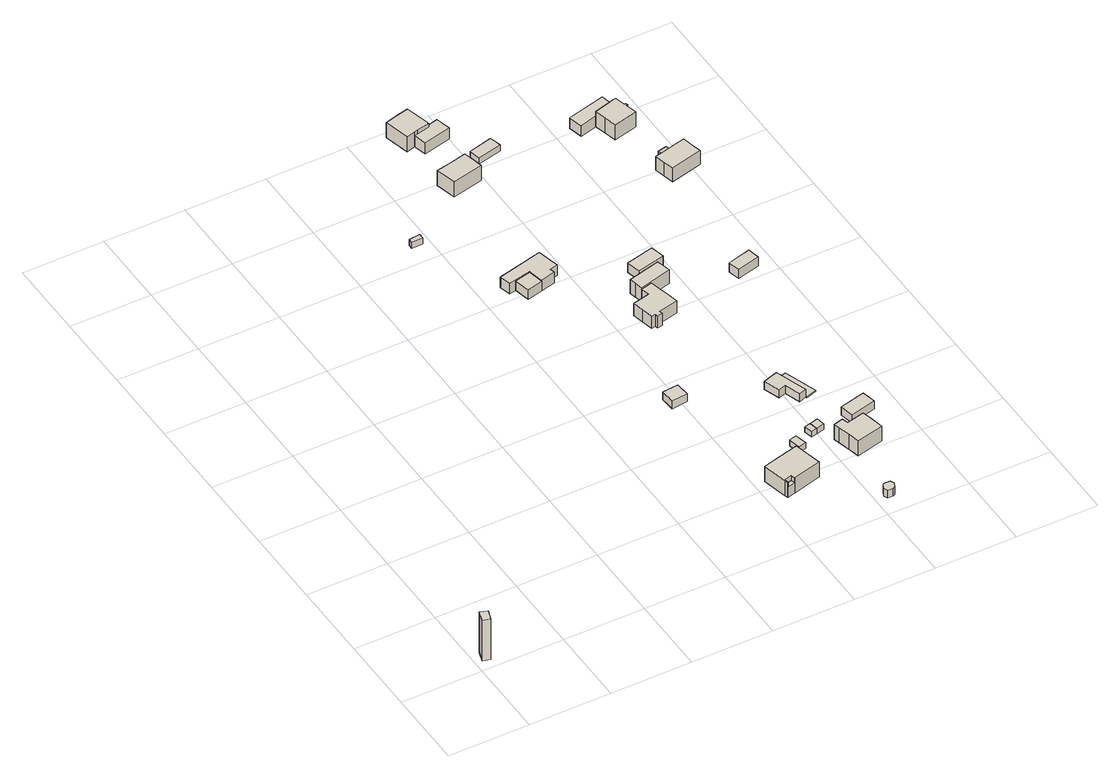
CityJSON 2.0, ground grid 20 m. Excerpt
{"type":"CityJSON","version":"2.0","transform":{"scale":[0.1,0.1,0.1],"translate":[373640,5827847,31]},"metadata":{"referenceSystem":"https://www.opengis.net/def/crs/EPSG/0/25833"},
"CityObjects":{
"building1":{"type":"Building","attributes":{"Gemeindeschluessel":"11000005","BezugspunktDach":"2200","function":"31001_1310","measuredHeight":11.48,"storeysAboveGround":1},"address":[{"country":"Germany","locality":"Berlin","thoroughfareNumber":"104 (1)","thoroughfareName":"Eiskellerweg"}],"geometry":[{"type":"Solid","lod":"1","boundaries":[[[[0,1,2,3]],[[4,5,6,7]],[[4,7,3,2]],[[5,4,2,1]],[[6,5,1,0]],[[7,6,0,3]]]]}]},
"building2":{"type":"Building","attributes":{"Gemeindeschluessel":"11000005","BezugspunktDach":"2200","function":"51009_1610","measuredHeight":2.88,"storeysAboveGround":0},"address":[{"country":"Germany","locality":"Berlin"}],"geometry":[{"type":"Solid","lod":"1","boundaries":[[[[8,9,10,11]],[[12,13,14,15]],[[12,15,11,10]],[[13,12,10,9]],[[14,13,9,8]],[[15,14,8,11]]]]}]},
"building3":{"type":"Building","attributes":{"Gemeindeschluessel":"11000005","BezugspunktDach":"2200","function":"31001_1312","measuredHeight":5.86,"storeysAboveGround":1},"address":[{"country":"Germany","locality":"Berlin","thoroughfareNumber":"94","thoroughfareName":"Eiskellerweg"}],"geometry":[{"type":"Solid","lod":"1","boundaries":[[[[16,17,18,19,20,21,22,23,24,25,26,27]],[[28,29,30,31,32,13,12,15,14,33,34,35]],[[28,35,27,26]],[[29,28,26,25]],[[30,29,25,24]],[[31,30,24,23]],[[32,31,23,22]],[[13,32,22,21]],[[12,13,21,20]],[[15,12,20,19]],[[14,15,19,18]],[[33,14,18,17]],[[34,33,17,16]],[[35,34,16,27]]]]}]},
"building4":{"type":"Building","attributes":{"Gemeindeschluessel":"11000005","BezugspunktDach":"2200","function":"31001_1000","measuredHeight":1.72,"storeysAboveGround":1},"address":[{"country":"Germany","locality":"Berlin","thoroughfareNumber":"82 (3)","thoroughfareName":"Eiskellerweg"}],"geometry":[{"type":"Solid","lod":"1","boundaries":[[[[36,37,38,39]],[[40,41,42,43]],[[40,43,39,38]],[[41,40,38,37]],[[42,41,37,36]],[[43,42,36,39]]]]}]},
"building5":{"type":"Building","attributes":{"Gemeindeschluessel":"11000005","BezugspunktDach":"2200","function":"31001_1310","measuredHeight":2.57,"storeysAboveGround":1},"address":[{"country":"Germany","locality":"Berlin","thoroughfareNumber":"90 (1)","thoroughfareName":"Eiskellerweg"}],"geometry":[{"type":"Solid","lod":"1","boundaries":[[[[44,45,46,47]],[[48,49,50,51]],[[48,51,47,46]],[[49,48,46,45]],[[50,49,45,44]],[[51,50,44,47]]]]}]},
"building6":{"type":"Building","attributes":{"Gemeindeschluessel":"11000005","BezugspunktDach":"2200","function":"51009_1610","measuredHeight":2.66,"storeysAboveGround":0},"address":[{"country":"Germany","locality":"Berlin"}],"geometry":[{"type":"Solid","lod":"1","boundaries":[[[[52,53,54,55]],[[56,57,58,59]],[[56,59,55,54]],[[57,56,54,53]],[[58,57,53,52]],[[59,58,52,55]]]]}]},
"building7":{"type":"Building","attributes":{"Gemeindeschluessel":"11000005","BezugspunktDach":"2200","function":"31001_1310","measuredHeight":1.74,"storeysAboveGround":1},"address":[{"country":"Germany","locality":"Berlin","thoroughfareNumber":"94 (1)","thoroughfareName":"Eiskellerweg"}],"geometry":[{"type":"Solid","lod":"1","boundaries":[[[[60,61,62,63]],[[64,65,66,67]],[[64,67,63,62]],[[65,64,62,61]],[[66,65,61,60]],[[67,66,60,63]]]]}]},
"building8":{"type":"Building","attributes":{"Gemeindeschluessel":"11000005","BezugspunktDach":"2200","function":"31001_1312","measuredHeight":2.96,"storeysAboveGround":1},"address":[{"country":"Germany","locality":"Berlin","thoroughfareNumber":"86","thoroughfareName":"Eiskellerweg"}],"geometry":[{"type":"Solid","lod":"1","boundaries":[[[[68,69,70,71,72,73,74,75,76]],[[77,78,79,80,57,56,59,81,82]],[[77,82,76,75]],[[78,77,75,74]],[[79,78,74,73]],[[80,79,73,72]],[[57,80,72,71]],[[56,57,71,70]],[[59,56,70,69]],[[81,59,69,68]],[[82,81,68,76]]]]}]},
"building9":{"type":"Building","attributes":{"Gemeindeschluessel":"11000005","BezugspunktDach":"2200","function":"31001_1310","measuredHeight":2.13,"storeysAboveGround":1},"address":[{"country":"Germany","locality":"Berlin","thoroughfareNumber":"92 (3)","thoroughfareName":"Eiskellerweg"}],"geometry":[{"type":"Solid","lod":"1","boundaries":[[[[83,84,85,86,87,88,89,90]],[[91,92,93,94,95,96,97,98]],[[91,98,90,89]],[[92,91,89,88]],[[93,92,88,87]],[[94,93,87,86]],[[95,94,86,85]],[[96,95,85,84]],[[97,96,84,83]],[[98,97,83,90]]]]}]},
"building10":{"type":"Building","attributes":{"Gemeindeschluessel":"11000005","BezugspunktDach":"2200","function":"51009_1610","measuredHeight":1.57,"storeysAboveGround":0},"address":[{"country":"Germany","locality":"Berlin"}],"geometry":[{"type":"Solid","lod":"1","boundaries":[[[[99,100,101,102]],[[103,104,105,106]],[[103,106,102,101]],[[104,103,101,100]],[[105,104,100,99]],[[106,105,99,102]]]]}]},
"building11":{"type":"Building","attributes":{"Gemeindeschluessel":"11000005","BezugspunktDach":"2200","function":"31001_1310","measuredHeight":1.57,"storeysAboveGround":1},"address":[{"country":"Germany","locality":"Berlin","thoroughfareNumber":"92 (2)","thoroughfareName":"Eiskellerweg"}],"geometry":[{"type":"Solid","lod":"1","boundaries":[[[[100,107,108,101]],[[109,110,104,103]],[[109,103,101,108]],[[110,109,108,107]],[[104,110,107,100]],[[103,104,100,101]]]]}]},
"building12":{"type":"Building","attributes":{"Gemeindeschluessel":"11000005","BezugspunktDach":"2200","function":"31001_1312","measuredHeight":5.8,"storeysAboveGround":1},"address":[{"country":"Germany","locality":"Berlin","thoroughfareNumber":"92","thoroughfareName":"Eiskellerweg"}],"geometry":[{"type":"Solid","lod":"1","boundaries":[[[[111,112,113,114,115,116,117,118,119]],[[120,121,122,123,124,125,126,127,128]],[[120,128,119,118]],[[121,120,118,117]],[[122,121,117,116]],[[123,122,116,115]],[[124,123,115,114]],[[125,124,114,113]],[[126,125,113,112]],[[127,126,112,111]],[[128,127,111,119]]]]}]},
"building13":{"type":"Building","attributes":{"Gemeindeschluessel":"11000005","BezugspunktDach":"2200","function":"51009_1610","measuredHeight":2.23,"storeysAboveGround":0},"address":[{"country":"Germany","locality":"Berlin"}],"geometry":[{"type":"Solid","lod":"1","boundaries":[[[[129,130,131,132,133,134]],[[135,136,137,138,139,140]],[[135,140,134,133]],[[136,135,133,132]],[[137,136,132,131]],[[138,137,131,130]],[[139,138,130,129]],[[140,139,129,134]]]]}]},
"building14":{"type":"Building","attributes":{"Gemeindeschluessel":"11000005","BezugspunktDach":"2200","function":"31001_1312","measuredHeight":4.25,"storeysAboveGround":1},"address":[{"country":"Germany","locality":"Berlin","thoroughfareNumber":"88","thoroughfareName":"Eiskellerweg"}],"geometry":[{"type":"Solid","lod":"1","boundaries":[[[[141,142,143,144,145,146,147,148,149,150,151,152,153]],[[154,155,156,157,158,159,160,161,162,163,164,165,166]],[[154,166,153,152]],[[155,154,152,151]],[[156,155,151,150]],[[157,156,150,149]],[[158,157,149,148]],[[159,158,148,147]],[[160,159,147,146]],[[161,160,146,145]],[[162,161,145,144]],[[163,162,144,143]],[[164,163,143,142]],[[165,164,142,141]],[[166,165,141,153]]]]}]},
"building15":{"type":"Building","attributes":{"Gemeindeschluessel":"11000005","BezugspunktDach":"2200","function":"31001_1312","measuredHeight":5.05,"storeysAboveGround":1},"address":[{"country":"Germany","locality":"Berlin","thoroughfareNumber":"82","thoroughfareName":"Eiskellerweg"}],"geometry":[{"type":"Solid","lod":"1","boundaries":[[[[167,168,169,170,171]],[[172,173,174,175,176]],[[172,176,171,170]],[[173,172,170,169]],[[174,173,169,168]],[[175,174,168,167]],[[176,175,167,171]]]]}]},
"building16":{"type":"Building","attributes":{"Gemeindeschluessel":"11000005","BezugspunktDach":"2200","function":"31001_1312","measuredHeight":0.246,"storeysAboveGround":1},"address":[{"country":"Germany","locality":"Berlin","thoroughfareNumber":"90","thoroughfareName":"Eiskellerweg"}],"geometry":[{"type":"Solid","lod":"1","boundaries":[[[[177,178,179,180,181]],[[182,183,184,185,186]],[[182,186,181,180]],[[183,182,180,179]],[[184,183,179,178]],[[185,184,178,177]],[[186,185,177,181]]]]}]},
"building17":{"type":"Building","attributes":{"Gemeindeschluessel":"11000005","BezugspunktDach":"2200","function":"31001_2463","measuredHeight":4.41,"storeysAboveGround":1},"address":[{"country":"Germany","locality":"Berlin","thoroughfareNumber":"88 (1)","thoroughfareName":"Eiskellerweg"}],"geometry":[{"type":"Solid","lod":"1","boundaries":[[[[187,188,189,190,191,192]],[[193,194,195,196,197,198]],[[193,198,192,191]],[[194,193,191,190]],[[195,194,190,189]],[[196,195,189,188]],[[197,196,188,187]],[[198,197,187,192]]]]}]},
"building18":{"type":"Building","attributes":{"Gemeindeschluessel":"11000005","BezugspunktDach":"2200","function":"31001_1010","measuredHeight":4.99,"storeysAboveGround":1},"address":[{"country":"Germany","locality":"Berlin","thoroughfareNumber":"80","thoroughfareName":"Eiskellerweg"}],"geometry":[{"type":"Solid","lod":"1","boundaries":[[[[199,200,201,202,203,204,205,206]],[[207,208,209,210,211,212,213,214]],[[207,214,206,205]],[[208,207,205,204]],[[209,208,204,203]],[[210,209,203,202]],[[211,210,202,201]],[[212,211,201,200]],[[213,212,200,199]],[[214,213,199,206]]]]}]},
"building19":{"type":"Building","attributes":{"Gemeindeschluessel":"11000005","BezugspunktDach":"2200","function":"31001_2463","measuredHeight":2.31,"storeysAboveGround":1},"address":[{"country":"Germany","locality":"Berlin","thoroughfareNumber":"92 (1)","thoroughfareName":"Eiskellerweg"}],"geometry":[{"type":"Solid","lod":"1","boundaries":[[[[215,216,217,218]],[[219,220,221,222]],[[219,222,218,217]],[[220,219,217,216]],[[221,220,216,215]],[[222,221,215,218]]]]}]},
"building20":{"type":"Building","attributes":{"Gemeindeschluessel":"11000005","BezugspunktDach":"2200","function":"31001_2463","measuredHeight":3.15,"storeysAboveGround":1},"address":[{"country":"Germany","locality":"Berlin","thoroughfareNumber":"80 (2)","thoroughfareName":"Eiskellerweg"}],"geometry":[{"type":"Solid","lod":"1","boundaries":[[[[223,224,225,226,227,228]],[[210,209,229,230,231,212]],[[210,212,228,227]],[[209,210,227,226]],[[229,209,226,225]],[[230,229,225,224]],[[231,230,224,223]],[[212,231,223,228]]]]}]},
"building21":{"type":"Building","attributes":{"Gemeindeschluessel":"11000005","BezugspunktDach":"2200","function":"31001_2463","measuredHeight":2.69,"storeysAboveGround":1},"address":[{"country":"Germany","locality":"Berlin","thoroughfareNumber":"86 (1)","thoroughfareName":"Eiskellerweg"}],"geometry":[{"type":"Solid","lod":"1","boundaries":[[[[232,233,234,235]],[[236,237,238,239]],[[236,239,235,234]],[[237,236,234,233]],[[238,237,233,232]],[[239,238,232,235]]]]}]},
"building22":{"type":"Building","attributes":{"Gemeindeschluessel":"11000005","BezugspunktDach":"2200","function":"31001_2463","measuredHeight":2.17,"storeysAboveGround":1},"address":[{"country":"Germany","locality":"Berlin","thoroughfareNumber":"82 (1)","thoroughfareName":"Eiskellerweg"}],"geometry":[{"type":"Solid","lod":"1","boundaries":[[[[240,241,242,243,244]],[[245,246,247,248,249]],[[245,249,244,243]],[[246,245,243,242]],[[247,246,242,241]],[[248,247,241,240]],[[249,248,240,244]]]]}]},
"building23":{"type":"Building","attributes":{"Gemeindeschluessel":"11000005","BezugspunktDach":"2200","function":"31001_2463","measuredHeight":2.66,"storeysAboveGround":1},"address":[{"country":"Germany","locality":"Berlin","thoroughfareNumber":"68 (1)","thoroughfareName":"Eiskellerweg"}],"geometry":[{"type":"Solid","lod":"1","boundaries":[[[[250,251,252,253]],[[254,255,256,257]],[[254,257,253,252]],[[255,254,252,251]],[[256,255,251,250]],[[257,256,250,253]]]]}]},
"building24":{"type":"Building","attributes":{"Gemeindeschluessel":"11000005","function":"31001_1010"},"address":[{"country":"Germany","locality":"Berlin","thoroughfareNumber":"74","thoroughfareName":"Eiskellerweg"}],"children":["building24-1","building24-2"]},
"building24-1":{"type":"BuildingPart","attributes":{"BezugspunktDach":"2200","measuredHeight":5.17,"storeysAboveGround":1},"parents":["building24"],"geometry":[{"type":"MultiSurface","lod":"1","boundaries":[[[258,259,260,261,262,263,264,265,266,267,268]],[[269,270,271,272,273,274,275,276,277,278,279]],[[269,280,281,282,268,267]],[[270,269,267,266]],[[271,270,266,265]],[[272,271,265,264]],[[273,272,264,263]],[[274,273,263,262]],[[275,274,262,261]],[[276,275,261,260]],[[277,276,260,259]],[[278,277,259,258]],[[279,278,258,268]],[[279,282,281,280,269]]]}]},
"building24-2":{"type":"BuildingPart","attributes":{"BezugspunktDach":"2200","measuredHeight":2.97,"storeysAboveGround":1},"parents":["building24"],"geometry":[{"type":"MultiSurface","lod":"1","boundaries":[[[283,281,280,284,285]],[[286,269,279,287,288]],[[286,288,285,284]],[[269,286,284,280]],[[287,279,281,283]],[[288,287,283,285]],[[279,269,280,281,289]]]}]},
"building25":{"type":"Building","attributes":{"Gemeindeschluessel":"11000005","BezugspunktDach":"2200","function":"51009_1610","measuredHeight":2.9,"storeysAboveGround":0},"address":[{"country":"Germany","locality":"Berlin"}],"geometry":[{"type":"Solid","lod":"1","boundaries":[[[[290,291,292,293]],[[294,295,296,297]],[[294,297,293,292]],[[295,294,292,291]],[[296,295,291,290]],[[297,296,290,293]]]]}]},
"building26":{"type":"Building","attributes":{"Gemeindeschluessel":"11000005","BezugspunktDach":"2200","function":"31001_1312","measuredHeight":4.7,"storeysAboveGround":1},"address":[{"country":"Germany","locality":"Berlin","thoroughfareNumber":"72","thoroughfareName":"Eiskellerweg"}],"geometry":[{"type":"Solid","lod":"1","boundaries":[[[[298,299,300,301,302,303,304,305]],[[306,307,308,309,310,311,312,313]],[[306,313,305,304]],[[307,306,304,303]],[[308,307,303,302]],[[309,308,302,301]],[[310,309,301,300]],[[311,310,300,299]],[[312,311,299,298]],[[313,312,298,305]]]]}]}
},
"vertices":[
[27,10,128],[36,36,128],[18,42,128],[9,15,128],[18,42,13],[36,36,13],[27,10,13],[9,15,13],
[840,146,38],[859,151,38],[856,161,38],[837,156,38],[856,161,9],[859,151,9],[840,146,9],[837,156,9],
[836,153,52],[838,146,52],[840,146,52],[837,156,52],[856,161,52],[859,151,52],[860,151,52],[929,169,52],[920,208,52],[913,238,52],[844,221,52],[822,215,52],[844,221,9],[913,238,9],[920,208,9],[929,169,9],[860,151,9],[838,146,9],[836,153,9],[822,215,9],
[555,1249,18],[583,1250,18],[582,1263,18],[555,1260,18],[582,1263,1],[583,1250,1],[555,1249,1],[555,1260,1],
[771,518,29],[810,522,29],[807,557,29],[768,554,29],[807,557,7],[810,522,7],[771,518,7],[768,554,7],
[687,984,27],[726,993,27],[718,1031,27],[679,1022,27],[718,1031,0],[726,993,0],[687,984,0],[679,1022,0],
[933,259,25],[951,264,25],[944,293,25],[926,289,25],[944,293,8],[951,264,8],[933,259,8],[926,289,8],
[662,1018,30],[679,1022,30],[718,1031,30],[726,993,30],[762,1002,30],[759,1014,30],[779,1019,30],[766,1073,30],[655,1046,30],[766,1073,0],[779,1019,0],[759,1014,0],[762,1002,0],[662,1018,0],[655,1046,0],
[1022,39,29],[1035,38,29],[1041,41,29],[1046,53,29],[1042,62,29],[1029,63,29],[1023,60,29],[1018,48,29],[1023,60,8],[1029,63,8],[1042,62,8],[1046,53,8],[1041,41,8],[1035,38,8],[1022,39,8],[1018,48,8],
[981,290,23],[995,293,23],[991,314,23],[976,311,23],[991,314,8],[995,293,8],[981,290,8],[976,311,8],
[1016,298,23],[1012,319,23],[1012,319,8],[1016,298,8],
[1023,245,49],[1030,216,49],[1037,188,49],[1104,204,49],[1098,233,49],[1091,261,49],[1047,251,49],[1043,266,49],[1019,260,49],[1043,266,7],[1047,251,7],[1091,261,7],[1098,233,7],[1104,204,7],[1037,188,7],[1030,216,7],[1023,245,7],[1019,260,7],
[985,433,30],[1003,439,30],[1016,400,30],[1035,407,30],[1008,485,30],[971,473,30],[1008,485,8],[1035,407,8],[1016,400,8],[1003,439,8],[985,433,8],[971,473,8],
[858,793,39],[864,766,39],[874,768,39],[876,760,39],[889,763,39],[887,771,39],[936,782,39],[930,810,39],[923,838,39],[918,859,39],[890,852,39],[895,831,39],[852,821,39],[895,831,5],[890,852,5],[918,859,5],[923,838,5],[930,810,5],[936,782,5],[887,771,5],[889,763,5],[876,760,5],[874,768,5],[864,766,5],[858,793,5],[852,821,5],
[716,1347,43],[793,1364,43],[782,1414,43],[743,1405,43],[704,1397,43],[743,1405,1],[782,1414,1],[793,1364,1],[716,1347,1],[704,1397,1],
[1035,407,10],[1036,404,10],[1063,413,10],[1035,494,10],[1008,485,10],[1035,494,7],[1063,413,7],[1036,404,7],[1035,407,7],[1008,485,7],
[886,870,43],[890,852,43],[970,872,43],[966,890,43],[961,907,43],[882,887,43],[961,907,4],[966,890,4],[970,872,4],[890,852,4],[886,870,4],[882,887,4],
[701,1520,46],[723,1526,46],[732,1528,46],[763,1535,46],[762,1539,46],[747,1597,46],[717,1590,46],[686,1582,46],[717,1590,4],[747,1597,4],[762,1539,4],[763,1535,4],[732,1528,4],[723,1526,4],[701,1520,4],[686,1582,4],
[1079,286,30],[1142,301,30],[1134,335,30],[1071,320,30],[1134,335,7],[1142,301,7],[1079,286,7],[1071,320,7],
[731,1494,36],[799,1510,36],[790,1546,36],[762,1539,36],[763,1535,36],[723,1526,36],[790,1546,4],[799,1510,4],[731,1494,4],
[921,915,29],[989,932,29],[981,966,29],[913,950,29],[981,966,2],[989,932,2],[921,915,2],[913,950,2],
[815,1410,20],[874,1423,20],[871,1438,20],[867,1452,20],[809,1438,20],[867,1452,3],[871,1438,3],[874,1423,3],[815,1410,3],[809,1438,3],
[1105,811,31],[1161,825,31],[1155,854,31],[1098,840,31],[1155,854,5],[1161,825,5],[1105,811,5],[1098,840,5],
[1097,1361,45],[1104,1332,45],[1163,1346,45],[1156,1373,45],[1160,1374,45],[1159,1376,45],[1158,1379,45],[1155,1378,45],[1148,1405,45],[1140,1403,45],[1090,1389,45],[1140,1403,2],[1148,1405,2],[1155,1378,2],[1158,1379,2],[1159,1376,2],[1160,1374,2],[1156,1373,2],[1163,1346,2],[1104,1332,2],[1097,1361,2],[1090,1389,2],[1140,1403,32],[1090,1389,32],[1090,1389,28],
[1048,1378,32],[1133,1436,32],[1039,1413,32],[1133,1436,2],[1048,1378,2],[1039,1413,2],[1090,1389,9],
[1152,1211,31],[1174,1216,31],[1171,1230,31],[1149,1226,31],[1171,1230,2],[1174,1216,2],[1152,1211,2],[1149,1226,2],
[1137,1181,39],[1143,1156,39],[1222,1175,39],[1216,1200,39],[1211,1225,39],[1172,1216,39],[1152,1211,39],[1131,1206,39],[1152,1211,0],[1172,1216,0],[1211,1225,0],[1216,1200,0],[1222,1175,0],[1143,1156,0],[1137,1181,0],[1131,1206,0]
]}
